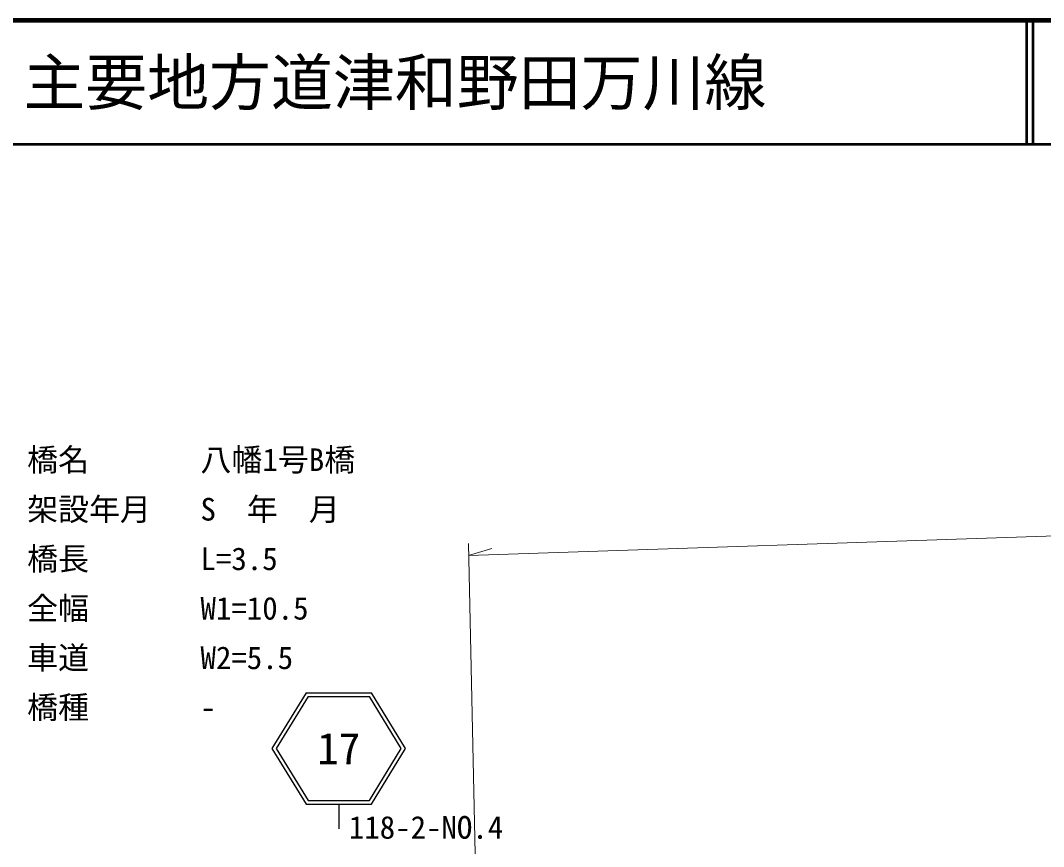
# Model space of a CAD drawing. Units: millimetres, scale not verified. Extents: x 40000 to 680000, y 20000 to 380000.
# Drawn here: x 216499 to 299123, y 313257 to 380000 of the extents above; entities that cross this region are included whole.
import ezdxf
from ezdxf.enums import TextEntityAlignment as Align

# ---------------------------------------------------------------- set-up
doc = ezdxf.new("R2010")
doc.units = ezdxf.units.MM
doc.header["$LTSCALE"] = 1000
for name, color, linetype, lineweight in [('M-STR-HTXT', 7, 'Continuous', 13), ('M-STR-STRC', 7, 'Continuous', 25), ('M-TTL', 2, 'Continuous', 140), ('M-TTL-LINE', 7, 'Continuous', 50)]:
    doc.layers.add(name, color=color, linetype=linetype, lineweight=lineweight)
doc.layers.add('M-TTL-TXT', color=7, linetype='Continuous')
doc.layers.add('作業レイヤ34', color=1, linetype='Continuous')
doc.styles.add('ＭＳ ゴシック', font='')
doc.styles.get('ＭＳ ゴシック').set_extended_font_data('MS Gothic')

msp = doc.modelspace()

# ---------------------------------------------------------------- linework, layer by layer
at = {"layer": 'M-STR-HTXT'}
for p, q in [((252696, 336780), (419914, 342366)), ((252675, 337746), (253921, 279424)), ((252696, 336780), (254578, 337343))]:
    msp.add_line(p, q, dxfattribs=at)
at = {"layer": 'M-STR-STRC'}
for p, q in [((239570, 325676), (236806, 321176)), ((239570, 325676), (244842, 325676)), ((247606, 321176), (244842, 325676)), ((239738, 325376), (237158, 321176)), ((239738, 325376), (244674, 325376)), ((247254, 321176), (244674, 325376)), ((236806, 321176), (239570, 316676)), ((237158, 321176), (239738, 316976)), ((244674, 316976), (247254, 321176)), ((244842, 316676), (247606, 321176)), ((239570, 316676), (244842, 316676)), ((239738, 316976), (244674, 316976)), ((242206, 316676), (242206, 314676))]:
    msp.add_line(p, q, dxfattribs=at)
at = {"layer": 'M-TTL'}
msp.add_line((680000, 380000), (40000, 380000), dxfattribs=at)
at = {"layer": 'M-TTL-LINE'}
for p, q in [((297750, 380000), (297750, 370000)), ((298250, 380000), (298250, 370000)), ((40000, 370000), (680000, 370000))]:
    msp.add_line(p, q, dxfattribs=at)

# ---------------------------------------------------------------- texts
at = {"layer": 'M-STR-STRC', "style": 'ＭＳ ゴシック'}
msp.add_text('17', height=2566, dxfattribs=at).set_placement((242206, 321176), align=Align.MIDDLE_CENTER)
msp.add_text('118-2-NO.4', height=1833, dxfattribs=at).set_placement((249253, 313339), align=Align.BOTTOM_CENTER)
at = {"layer": 'M-TTL-TXT', "style": 'ＭＳ ゴシック'}
msp.add_text('主要地方道津和野田万川線', height=3666, dxfattribs=at).set_placement((216734, 375000), align=Align.MIDDLE_LEFT)
at = {"layer": '作業レイヤ34', "style": 'ＭＳ ゴシック'}
for s, p in [('橋名', (217038, 343042)), ('八幡1号B橋', (231038, 343042)), ('架設年月', (217038, 339042)), ('S\u3000年\u3000月', (231038, 339042)), ('橋長', (217038, 335042)), ('L=3.5', (231038, 335042)), ('全幅', (217038, 331042)), ('W1=10.5', (231038, 331042)), ('車道', (217038, 327042)), ('W2=5.5', (231038, 327042)), ('橋種', (217038, 323042)), ('-', (231038, 323042))]:
    msp.add_text(s, height=1833, dxfattribs=at).set_placement(p, align=Align.BOTTOM_LEFT)

doc.saveas('drawing.dxf')
